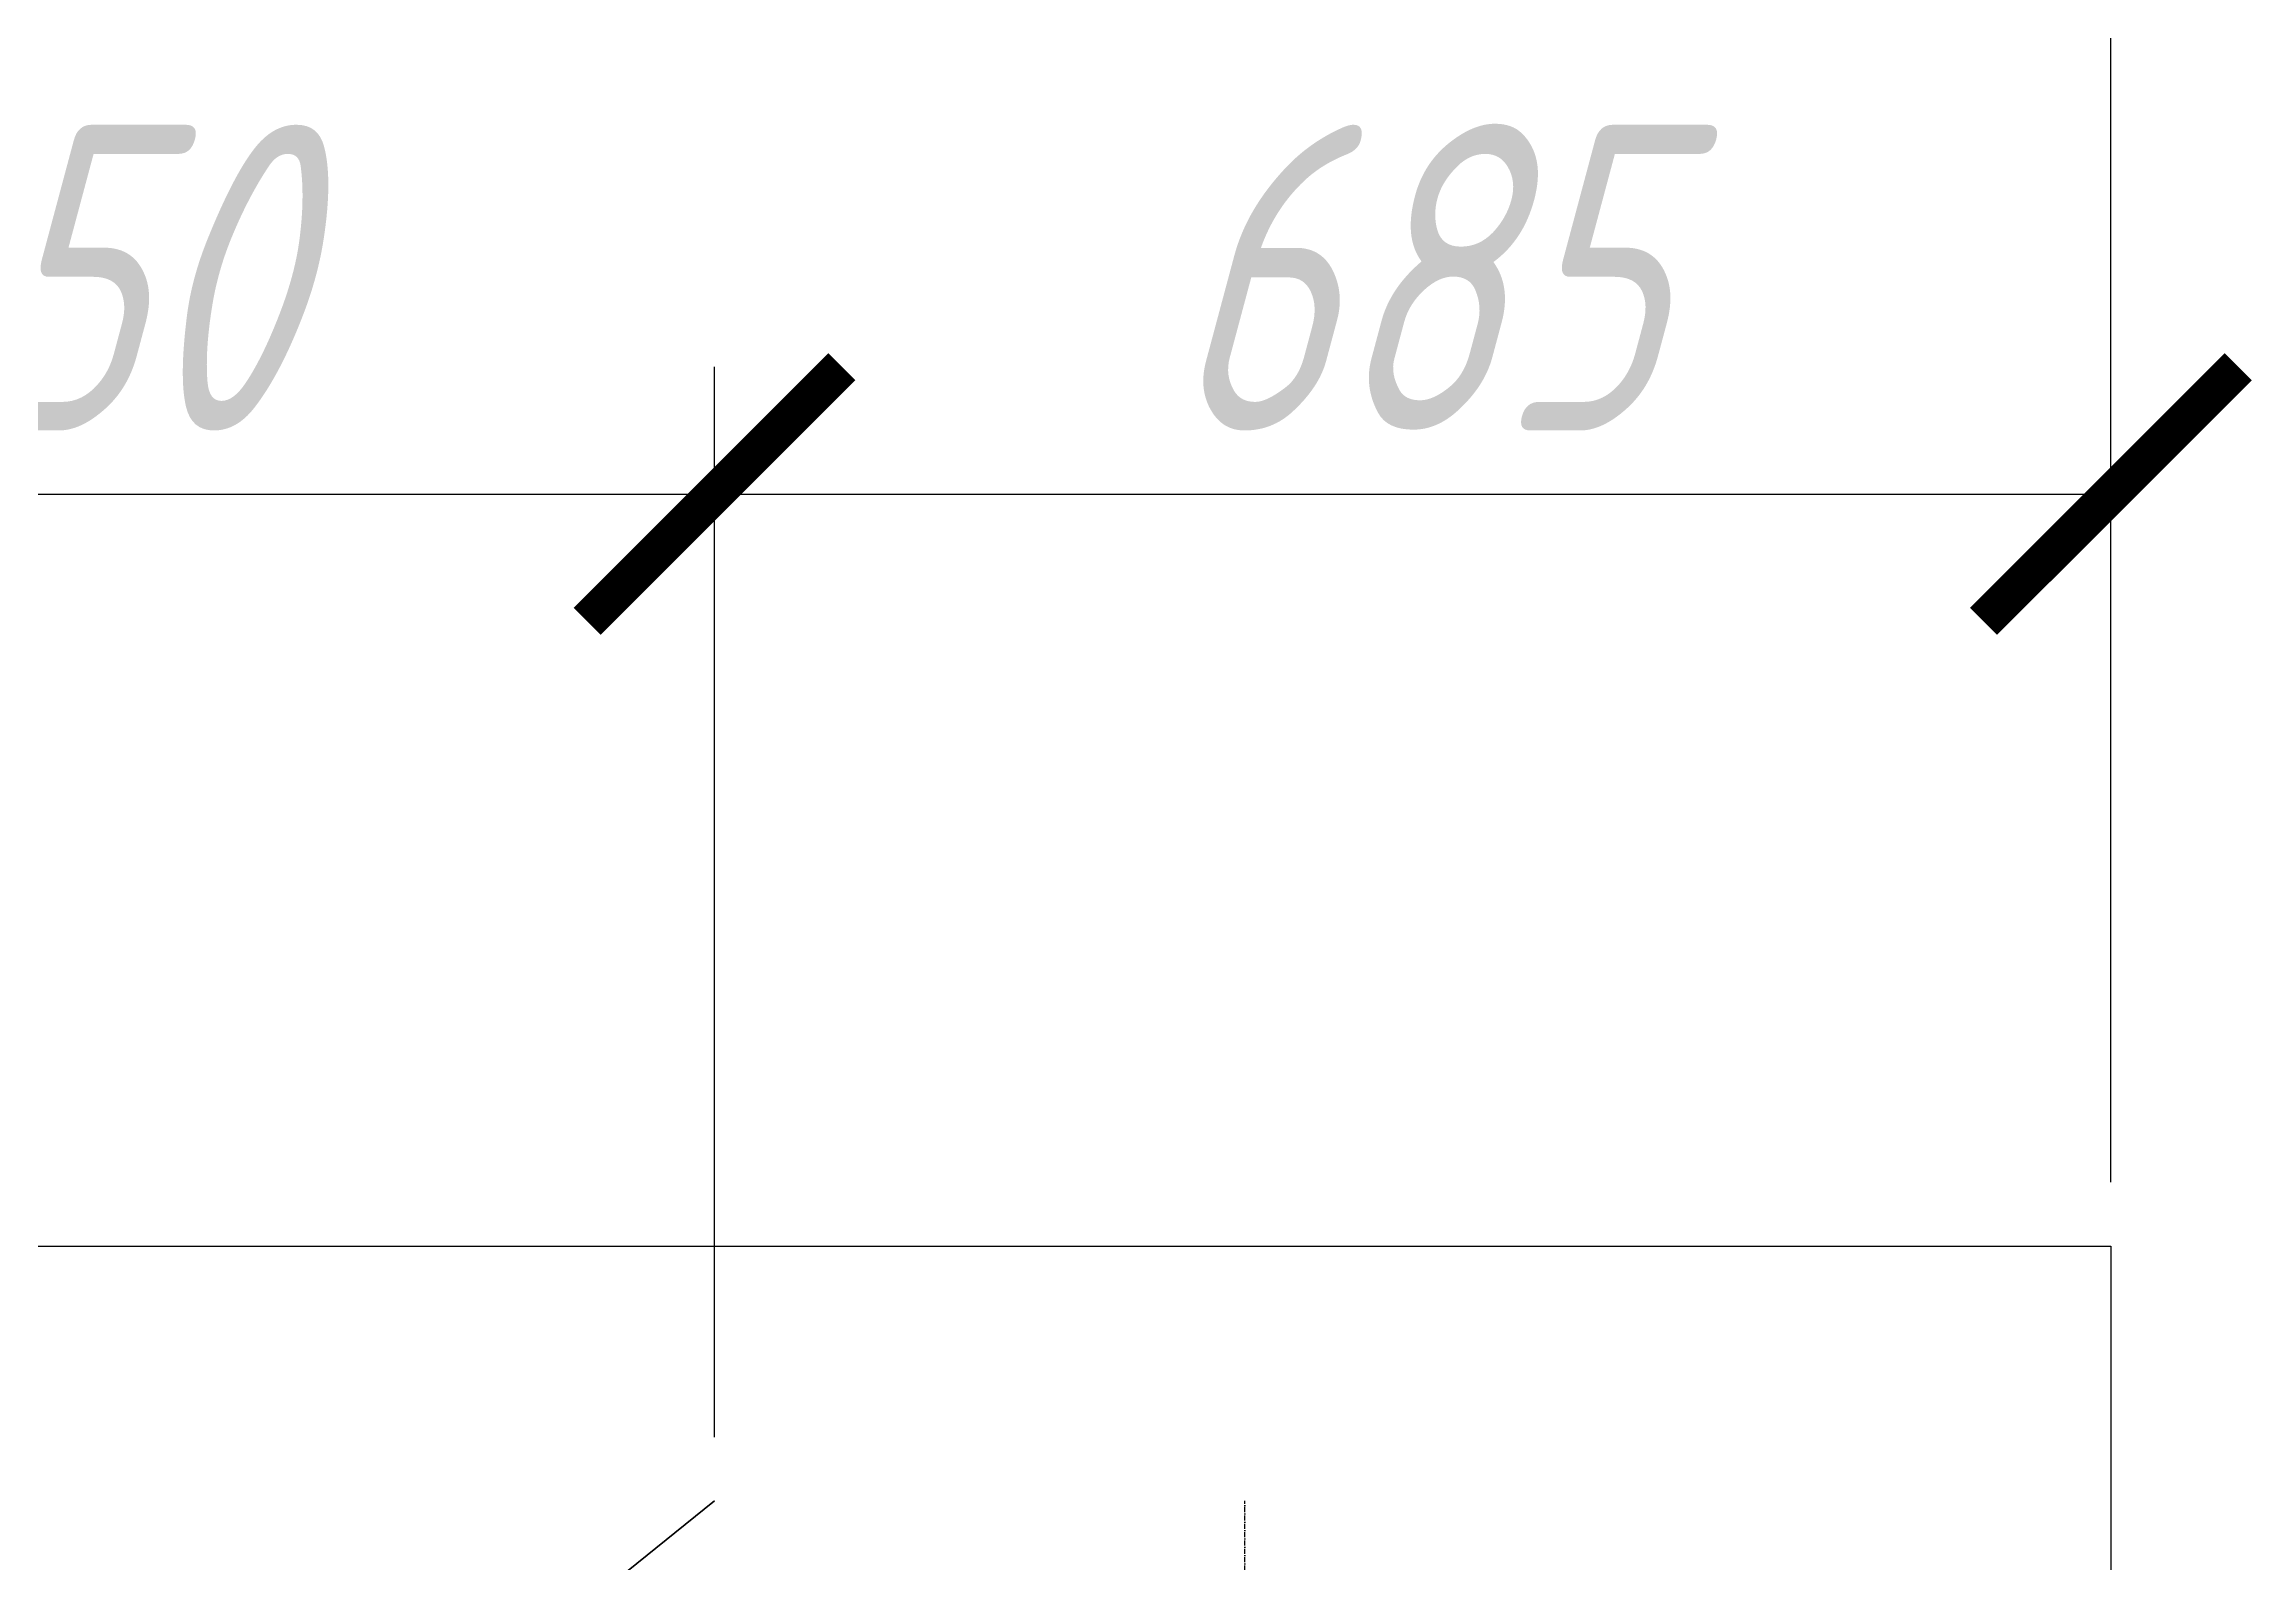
# Model space of a CAD drawing. Header units: millimetres. Extents: x 18535 to 117897, y 11356 to 27315.
# Drawn here: x 36057 to 37140, y 25162 to 25908 of the extents above; entities that cross this region are included whole.
import ezdxf

# ---------------------------------------------------------------- set-up
doc = ezdxf.new("R2010")
doc.units = ezdxf.units.MM
doc.linetypes.add('ОСЕВАЯ_МЕЛКАЯ', pattern=[8, 5, -1.5, 0, -1.5])
for name, color, linetype, lineweight in [('Dimensions', 1, 'Continuous', 25), ('Обозначения', 102, 'Continuous', 25), ('Основная', 134, 'Continuous', 70)]:
    doc.layers.add(name, color=color, linetype=linetype, lineweight=lineweight)
doc.styles.add('!Жартун', font='simplex.shx', dxfattribs={"width": 0.7, "oblique": 15, "height": 3})
doc.dimstyles.new('!Жартун_размер', dxfattribs={"dimtxt": 3, "dimasz": 2.5, "dimexe": 1.25, "dimexo": 0.625, "dimtad": 1, "dimdec": 0, "dimtxsty": '!Жартун', "dimblk": 'ARCHTICK', "dimcen": 2.5, "dimaunit": 1, "dimadec": 0, "dimazin": 0, "dimtfac": 1, "dimtdec": 0, "dimtix": 1, "dimtmove": 1, "dimatfit": 2, "dimldrblk": 'NONE', "dimfxl": 1, "dimtfill": 1, "dimlwd": 25, "dimarcsym": 0})

# ---------------------------------------------------------------- blocks, each defined once
blk = doc.blocks.new('_ArchTick')
at = {"color": 0, "linetype": 'ByBlock', "const_width": 0.15}
blk.add_lwpolyline([(-0.5, -0.5), (0.5, 0.5)], dxfattribs=at)
blk = doc.blocks.new('*D157')
at = {"layer": 'Defpoints', "color": 0, "transparency": 16777216}
for p in [(36385.5, 25687), (35735.5, 25193), (36385.5, 25193)]:
    blk.add_point(p, dxfattribs=at)
at = {"layer": 'Обозначения', "color": 0, "lineweight": -2, "transparency": 16777216}
for p, q in [((35735.5, 25224.3), (35735.5, 25749.5)), ((36385.5, 25224.3), (36385.5, 25749.5))]:
    blk.add_line(p, q, dxfattribs=at)
at = {"layer": 'Обозначения', "color": 0, "linetype": 'Continuous', "lineweight": 25, "transparency": 16777216}
blk.add_line((35735.5, 25687), (36385.5, 25687), dxfattribs=at)
at = {"layer": 'Обозначения', "color": 0, "lineweight": 25, "transparency": 16777216, "xscale": 125, "yscale": 125, "zscale": 125, "rotation": 180}
blk.add_blockref('_ArchTick', (35735.5, 25687), dxfattribs=at)
at = {"layer": 'Обозначения', "color": 0, "lineweight": 25, "transparency": 16777216, "xscale": 125, "yscale": 125, "zscale": 125}
blk.add_blockref('_ArchTick', (36385.5, 25687), dxfattribs=at)
at = {"layer": 'Обозначения', "color": 0, "transparency": 16777216, "insert": (36060.5, 25793.2), "char_height": 150, "attachment_point": 5, "style": '!Жартун', "bg_fill": 3, "box_fill_scale": 1.1, "bg_fill_color": 256, "bg_fill_true_color": 13158600, "bg_fill_transparency": 0}
blk.add_mtext('650', dxfattribs=at)
blk = doc.blocks.new('_None')
blk = doc.blocks.new('*D158')
at = {"layer": 'Defpoints', "color": 0, "transparency": 16777216}
for p in [(37070.6, 25687), (37070.6, 25318), (36385.5, 25193)]:
    blk.add_point(p, dxfattribs=at)
at = {"layer": 'Обозначения', "color": 0, "lineweight": -2, "transparency": 16777216}
for p, q in [((36385.5, 25224.3), (36385.5, 25749.5)), ((37070.6, 25349.3), (37070.6, 25749.5))]:
    blk.add_line(p, q, dxfattribs=at)
at = {"layer": 'Обозначения', "color": 0, "linetype": 'Continuous', "lineweight": 25, "transparency": 16777216}
blk.add_line((36385.5, 25687), (37070.6, 25687), dxfattribs=at)
at = {"layer": 'Обозначения', "color": 0, "lineweight": 25, "transparency": 16777216, "xscale": 125, "yscale": 125, "zscale": 125, "rotation": 180}
blk.add_blockref('_ArchTick', (36385.5, 25687), dxfattribs=at)
at = {"layer": 'Обозначения', "color": 0, "lineweight": 25, "transparency": 16777216, "xscale": 125, "yscale": 125, "zscale": 125}
blk.add_blockref('_ArchTick', (37070.6, 25687), dxfattribs=at)
at = {"layer": 'Обозначения', "color": 0, "transparency": 16777216, "insert": (36728.1, 25793.2), "char_height": 150, "attachment_point": 5, "style": '!Жартун', "bg_fill": 3, "box_fill_scale": 1.1, "bg_fill_color": 256, "bg_fill_true_color": 13158600, "bg_fill_transparency": 0}
blk.add_mtext('685', dxfattribs=at)
blk = doc.blocks.new('*D159')
at = {"layer": 'Defpoints', "color": 0, "transparency": 16777216}
for p in [(34070.6, 26095.2), (34070.6, 25318), (37070.6, 25318)]:
    blk.add_point(p, dxfattribs=at)
at = {"layer": 'Обозначения', "color": 0, "lineweight": -2, "transparency": 16777216}
for p, q in [((34070.6, 25349.3), (34070.6, 26157.7)), ((37070.6, 25349.3), (37070.6, 26157.7))]:
    blk.add_line(p, q, dxfattribs=at)
at = {"layer": 'Обозначения', "color": 0, "linetype": 'Continuous', "lineweight": 25, "transparency": 16777216}
blk.add_line((37070.6, 26095.2), (34070.6, 26095.2), dxfattribs=at)
at = {"layer": 'Обозначения', "color": 0, "lineweight": 25, "transparency": 16777216, "xscale": 125, "yscale": 125, "zscale": 125, "rotation": 180}
blk.add_blockref('_ArchTick', (34070.6, 26095.2), dxfattribs=at)
at = {"layer": 'Обозначения', "color": 0, "lineweight": 25, "transparency": 16777216, "xscale": 125, "yscale": 125, "zscale": 125}
blk.add_blockref('_ArchTick', (37070.6, 26095.2), dxfattribs=at)
at = {"layer": 'Обозначения', "color": 0, "transparency": 16777216, "insert": (35570.6, 26201.4), "char_height": 150, "attachment_point": 5, "style": '!Жартун', "bg_fill": 3, "box_fill_scale": 1.1, "bg_fill_color": 256, "bg_fill_true_color": 13158600, "bg_fill_transparency": 0}
blk.add_mtext('3000', dxfattribs=at)

msp = doc.modelspace()

# ---------------------------------------------------------------- linework, layer by layer
at = {"layer": 'Dimensions', "linetype": 'ОСЕВАЯ_МЕЛКАЯ', "ltscale": 0.5}
msp.add_line((36645.6, 24593), (36645.6, 25193), dxfattribs=at)
at = {"layer": 'Обозначения', "lineweight": 30}
msp.add_lwpolyline([(34070.6, 25318), (37070.6, 25318), (37070.6, 22318), (34070.6, 22318)], close=True, dxfattribs=at)
at = {"layer": 'Основная'}
msp.add_lwpolyline([(36385.5, 25193), (36075.5, 24943), (36385.5, 24693), (36075.5, 24443), (36385.5, 24193), (36075.5, 23943), (36385.5, 23693), (36075.5, 23443), (36385.5, 23193), (36075.5, 22943), (36385.5, 22693), (36075.5, 22443)], dxfattribs=at)

# ---------------------------------------------------------------- next in the draw order: dimensions: what is measured, and where the dimension line sits
at = {"layer": 'Обозначения'}
dim = msp.add_linear_dim(base=(36385.5, 25687), p1=(35735.5, 25193), p2=(36385.5, 25193), dimstyle='!Жартун_размер', dxfattribs=at)
dim.commit()
dim.dimension.update_dxf_attribs({"geometry": '*D157', "text_midpoint": (36060.5, 25793.2)})

# ---------------------------------------------------------------- next in the draw order: dimensions: what is measured, and where the dimension line sits
dim = msp.add_linear_dim(base=(37070.6, 25687), p1=(36385.5, 25193), p2=(37070.6, 25318), dimstyle='!Жартун_размер', dxfattribs=at)
dim.commit()
dim.dimension.update_dxf_attribs({"geometry": '*D158', "text_midpoint": (36728.1, 25793.2)})

# ---------------------------------------------------------------- next in the draw order: dimensions: what is measured, and where the dimension line sits
dim = msp.add_linear_dim(base=(34070.6, 26095.2), p1=(37070.6, 25318), p2=(34070.6, 25318), dimstyle='!Жартун_размер', dxfattribs=at)
dim.commit()
dim.dimension.update_dxf_attribs({"geometry": '*D159', "text_midpoint": (35570.6, 26201.4)})

doc.saveas('drawing.dxf')
